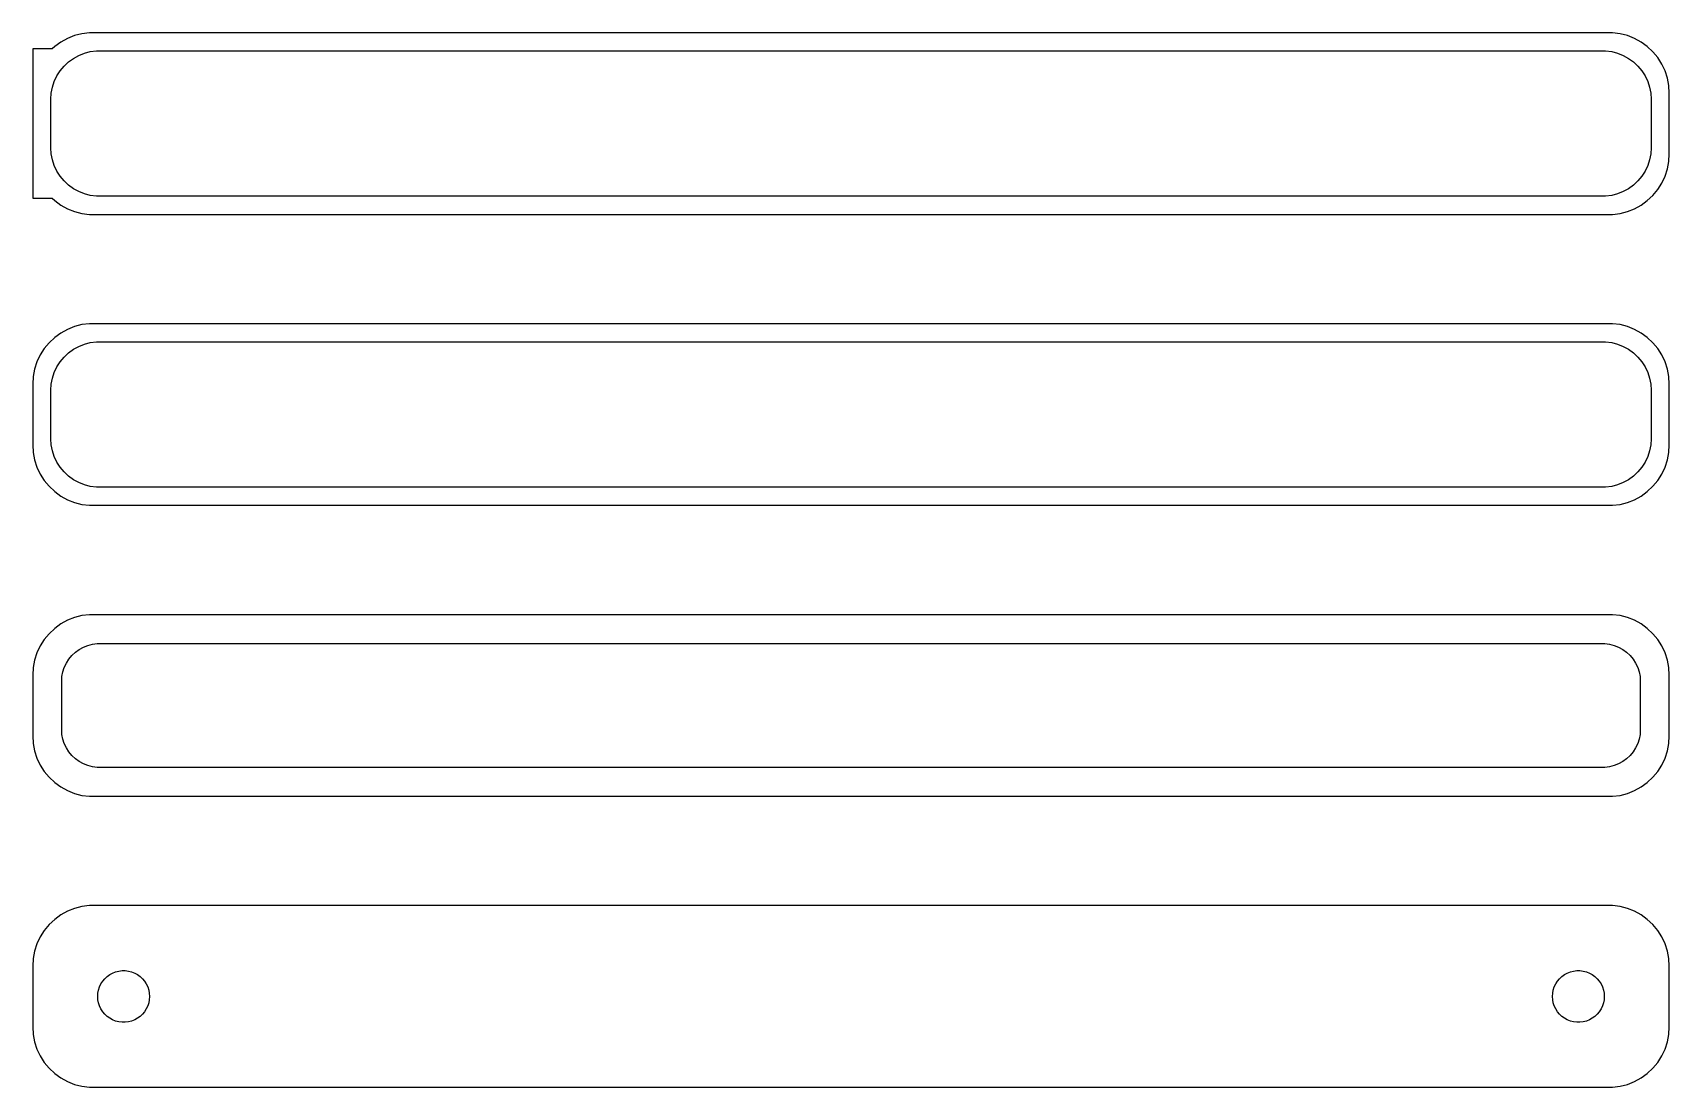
# Model space of a CAD drawing. Header units: metres. Extents: x -68 to 68, y 89 to 175.
import ezdxf

# ---------------------------------------------------------------- set-up
doc = ezdxf.new("R2010")
doc.units = ezdxf.units.M

msp = doc.modelspace()

# ---------------------------------------------------------------- linework, layer by layer
for p, q in [((-65.9, 174.153), (-67.5, 174.153)), ((-67.5, 174.153), (-67.5, 161.847)), ((-65.6871, 174.353), (-65.9, 174.153)), ((-65.1791, 174.722), (-65.6871, 174.353)), ((-64.6289, 175.024), (-65.1791, 174.722)), ((-64.0451, 175.255), (-64.6289, 175.024)), ((-63.4369, 175.411), (-64.0451, 175.255)), ((-62.8139, 175.49), (-63.4369, 175.411)), ((62.8139, 175.49), (-62.8139, 175.49)), ((63.4369, 175.411), (62.8139, 175.49)), ((64.0451, 175.255), (63.4369, 175.411)), ((64.6289, 175.024), (64.0451, 175.255)), ((65.1791, 174.722), (64.6289, 175.024)), ((65.6871, 174.353), (65.1791, 174.722)), ((66.1448, 173.923), (65.6871, 174.353)), ((-64.9159, 172.738), (-64.5497, 173.082)), ((-64.5497, 173.082), (-64.1433, 173.377)), ((-64.1433, 173.377), (-63.7031, 173.619)), ((-63.7031, 173.619), (-63.2361, 173.804)), ((-63.2361, 173.804), (-62.7495, 173.929)), ((-62.7495, 173.929), (-62.2512, 173.992)), ((-62.2512, 173.992), (62.2512, 173.992)), ((62.2512, 173.992), (62.7495, 173.929)), ((62.7495, 173.929), (63.2361, 173.804)), ((63.2361, 173.804), (63.7031, 173.619)), ((63.7031, 173.619), (64.1433, 173.377)), ((64.1433, 173.377), (64.5497, 173.082)), ((64.5497, 173.082), (64.9159, 172.738)), ((66.5451, 173.439), (66.1448, 173.923)), ((66.8815, 172.909), (66.5451, 173.439)), ((67.1489, 172.341), (66.8815, 172.909)), ((-65.8743, 170.995), (-65.7191, 171.472)), ((-65.7191, 171.472), (-65.5052, 171.927)), ((-65.5052, 171.927), (-65.2361, 172.351)), ((-65.2361, 172.351), (-64.9159, 172.738)), ((64.9159, 172.738), (65.2361, 172.351)), ((65.2361, 172.351), (65.5052, 171.927)), ((65.5052, 171.927), (65.7191, 171.472)), ((65.7191, 171.472), (65.8743, 170.995)), ((67.3429, 171.743), (67.1489, 172.341)), ((67.4606, 171.127), (67.3429, 171.743)), ((-66, 170), (-65.9685, 170.501)), ((-65.9685, 170.501), (-65.8743, 170.995)), ((65.8743, 170.995), (65.9685, 170.501)), ((65.9685, 170.501), (66, 170)), ((67.5, 170.5), (67.4606, 171.127)), ((67.5, 165.5), (67.5, 170.5)), ((-66, 166), (-66, 170)), ((66, 170), (66, 166)), ((-65.9685, 165.499), (-66, 166)), ((-65.8743, 165.005), (-65.9685, 165.499)), ((-65.7191, 164.528), (-65.8743, 165.005)), ((65.8743, 165.005), (65.7191, 164.528)), ((65.9685, 165.499), (65.8743, 165.005)), ((66, 166), (65.9685, 165.499)), ((67.3429, 164.257), (67.4606, 164.873)), ((67.4606, 164.873), (67.5, 165.5)), ((-65.5052, 164.073), (-65.7191, 164.528)), ((-65.2361, 163.649), (-65.5052, 164.073)), ((-64.9159, 163.262), (-65.2361, 163.649)), ((65.2361, 163.649), (64.9159, 163.262)), ((65.5052, 164.073), (65.2361, 163.649)), ((65.7191, 164.528), (65.5052, 164.073)), ((66.8815, 163.091), (67.1489, 163.659)), ((67.1489, 163.659), (67.3429, 164.257)), ((-64.5497, 162.918), (-64.9159, 163.262)), ((-64.1433, 162.623), (-64.5497, 162.918)), ((-63.7031, 162.381), (-64.1433, 162.623)), ((-63.2361, 162.196), (-63.7031, 162.381)), ((-62.7495, 162.071), (-63.2361, 162.196)), ((-62.2512, 162.008), (-62.7495, 162.071)), ((62.2512, 162.008), (-62.2512, 162.008)), ((62.7495, 162.071), (62.2512, 162.008)), ((63.2361, 162.196), (62.7495, 162.071)), ((63.7031, 162.381), (63.2361, 162.196)), ((64.1433, 162.623), (63.7031, 162.381)), ((64.5497, 162.918), (64.1433, 162.623)), ((64.9159, 163.262), (64.5497, 162.918)), ((65.6871, 161.647), (66.1448, 162.077)), ((66.1448, 162.077), (66.5451, 162.561)), ((66.5451, 162.561), (66.8815, 163.091)), ((-67.5, 161.847), (-65.9, 161.847)), ((-65.9, 161.847), (-65.6871, 161.647)), ((-65.6871, 161.647), (-65.1791, 161.278)), ((-65.1791, 161.278), (-64.6289, 160.976)), ((-64.6289, 160.976), (-64.0451, 160.745)), ((-64.0451, 160.745), (-63.4369, 160.589)), ((63.4369, 160.589), (64.0451, 160.745)), ((64.0451, 160.745), (64.6289, 160.976)), ((64.6289, 160.976), (65.1791, 161.278)), ((65.1791, 161.278), (65.6871, 161.647)), ((-63.4369, 160.589), (-62.8139, 160.51)), ((-62.8139, 160.51), (62.8139, 160.51)), ((62.8139, 160.51), (63.4369, 160.589)), ((-64.0451, 151.255), (-64.6289, 151.024)), ((-63.4369, 151.411), (-64.0451, 151.255)), ((-62.8139, 151.49), (-63.4369, 151.411)), ((62.8139, 151.49), (-62.8139, 151.49)), ((63.4369, 151.411), (62.8139, 151.49)), ((64.0451, 151.255), (63.4369, 151.411)), ((64.6289, 151.024), (64.0451, 151.255)), ((-66.1448, 149.923), (-66.5451, 149.439)), ((-65.6871, 150.353), (-66.1448, 149.923)), ((-65.1791, 150.722), (-65.6871, 150.353)), ((-64.6289, 151.024), (-65.1791, 150.722)), ((-63.2361, 149.804), (-62.7495, 149.929)), ((-62.7495, 149.929), (-62.2512, 149.992)), ((-62.2512, 149.992), (62.2512, 149.992)), ((62.2512, 149.992), (62.7495, 149.929)), ((62.7495, 149.929), (63.2361, 149.804)), ((65.1791, 150.722), (64.6289, 151.024)), ((65.6871, 150.353), (65.1791, 150.722)), ((66.1448, 149.923), (65.6871, 150.353)), ((66.5451, 149.439), (66.1448, 149.923)), ((-66.8815, 148.909), (-67.1489, 148.341)), ((-66.5451, 149.439), (-66.8815, 148.909)), ((-65.2361, 148.351), (-64.9159, 148.738)), ((-64.9159, 148.738), (-64.5497, 149.082)), ((-64.5497, 149.082), (-64.1433, 149.377)), ((-64.1433, 149.377), (-63.7031, 149.619)), ((-63.7031, 149.619), (-63.2361, 149.804)), ((63.2361, 149.804), (63.7031, 149.619)), ((63.7031, 149.619), (64.1433, 149.377)), ((64.1433, 149.377), (64.5497, 149.082)), ((64.5497, 149.082), (64.9159, 148.738)), ((64.9159, 148.738), (65.2361, 148.351)), ((66.8815, 148.909), (66.5451, 149.439)), ((67.1489, 148.341), (66.8815, 148.909)), ((-67.3429, 147.743), (-67.4606, 147.127)), ((-67.1489, 148.341), (-67.3429, 147.743)), ((-65.8743, 146.995), (-65.7191, 147.472)), ((-65.7191, 147.472), (-65.5052, 147.927)), ((-65.5052, 147.927), (-65.2361, 148.351)), ((65.2361, 148.351), (65.5052, 147.927)), ((65.5052, 147.927), (65.7191, 147.472)), ((65.7191, 147.472), (65.8743, 146.995)), ((67.3429, 147.743), (67.1489, 148.341)), ((67.4606, 147.127), (67.3429, 147.743)), ((-67.4606, 147.127), (-67.5, 146.5)), ((-67.5, 146.5), (-67.5, 141.5)), ((-66, 146), (-65.9685, 146.501)), ((-66, 142), (-66, 146)), ((-65.9685, 146.501), (-65.8743, 146.995)), ((65.8743, 146.995), (65.9685, 146.501)), ((65.9685, 146.501), (66, 146)), ((66, 146), (66, 142)), ((67.5, 146.5), (67.4606, 147.127)), ((67.5, 141.5), (67.5, 146.5)), ((-65.9685, 141.499), (-66, 142)), ((66, 142), (65.9685, 141.499)), ((-67.5, 141.5), (-67.4606, 140.873)), ((-67.4606, 140.873), (-67.3429, 140.257)), ((-65.8743, 141.005), (-65.9685, 141.499)), ((-65.7191, 140.528), (-65.8743, 141.005)), ((-65.5052, 140.073), (-65.7191, 140.528)), ((65.7191, 140.528), (65.5052, 140.073)), ((65.8743, 141.005), (65.7191, 140.528)), ((65.9685, 141.499), (65.8743, 141.005)), ((67.3429, 140.257), (67.4606, 140.873)), ((67.4606, 140.873), (67.5, 141.5)), ((-67.3429, 140.257), (-67.1489, 139.659)), ((-67.1489, 139.659), (-66.8815, 139.091)), ((-66.8815, 139.091), (-66.5451, 138.561)), ((-65.2361, 139.649), (-65.5052, 140.073)), ((-64.9159, 139.262), (-65.2361, 139.649)), ((-64.5497, 138.918), (-64.9159, 139.262)), ((64.9159, 139.262), (64.5497, 138.918)), ((65.2361, 139.649), (64.9159, 139.262)), ((65.5052, 140.073), (65.2361, 139.649)), ((66.5451, 138.561), (66.8815, 139.091)), ((66.8815, 139.091), (67.1489, 139.659)), ((67.1489, 139.659), (67.3429, 140.257)), ((-66.5451, 138.561), (-66.1448, 138.077)), ((-66.1448, 138.077), (-65.6871, 137.647)), ((-64.1433, 138.623), (-64.5497, 138.918)), ((-63.7031, 138.381), (-64.1433, 138.623)), ((-63.2361, 138.196), (-63.7031, 138.381)), ((-62.7495, 138.071), (-63.2361, 138.196)), ((-62.2512, 138.008), (-62.7495, 138.071)), ((62.2512, 138.008), (-62.2512, 138.008)), ((62.7495, 138.071), (62.2512, 138.008)), ((63.2361, 138.196), (62.7495, 138.071)), ((63.7031, 138.381), (63.2361, 138.196)), ((64.1433, 138.623), (63.7031, 138.381)), ((64.5497, 138.918), (64.1433, 138.623)), ((65.6871, 137.647), (66.1448, 138.077)), ((66.1448, 138.077), (66.5451, 138.561)), ((-65.6871, 137.647), (-65.1791, 137.278)), ((-65.1791, 137.278), (-64.6289, 136.976)), ((-64.6289, 136.976), (-64.0451, 136.745)), ((-64.0451, 136.745), (-63.4369, 136.589)), ((-63.4369, 136.589), (-62.8139, 136.51)), ((-62.8139, 136.51), (62.8139, 136.51)), ((62.8139, 136.51), (63.4369, 136.589)), ((63.4369, 136.589), (64.0451, 136.745)), ((64.0451, 136.745), (64.6289, 136.976)), ((64.6289, 136.976), (65.1791, 137.278)), ((65.1791, 137.278), (65.6871, 137.647)), ((-64.6289, 127.024), (-65.1791, 126.722)), ((-64.0451, 127.255), (-64.6289, 127.024)), ((-63.4369, 127.411), (-64.0451, 127.255)), ((-62.8139, 127.49), (-63.4369, 127.411)), ((62.8139, 127.49), (-62.8139, 127.49)), ((63.4369, 127.411), (62.8139, 127.49)), ((64.0451, 127.255), (63.4369, 127.411)), ((64.6289, 127.024), (64.0451, 127.255)), ((65.1791, 126.722), (64.6289, 127.024)), ((-66.1448, 125.923), (-66.5451, 125.439)), ((-65.6871, 126.353), (-66.1448, 125.923)), ((-65.1791, 126.722), (-65.6871, 126.353)), ((65.6871, 126.353), (65.1791, 126.722)), ((66.1448, 125.923), (65.6871, 126.353)), ((66.5451, 125.439), (66.1448, 125.923)), ((-67.1489, 124.341), (-67.3429, 123.743)), ((-66.8815, 124.909), (-67.1489, 124.341)), ((-66.5451, 125.439), (-66.8815, 124.909)), ((-64.2692, 124.131), (-63.9842, 124.399)), ((-63.9842, 124.399), (-63.668, 124.628)), ((-63.668, 124.628), (-63.3254, 124.817)), ((-63.3254, 124.817), (-62.9619, 124.961)), ((-62.9619, 124.961), (-62.5833, 125.058)), ((-62.5833, 125.058), (-62.1954, 125.107)), ((-62.1954, 125.107), (62.1954, 125.107)), ((62.1954, 125.107), (62.5833, 125.058)), ((62.5833, 125.058), (62.9619, 124.961)), ((62.9619, 124.961), (63.3254, 124.817)), ((63.3254, 124.817), (63.668, 124.628)), ((63.668, 124.628), (63.9842, 124.399)), ((63.9842, 124.399), (64.2692, 124.131)), ((66.8815, 124.909), (66.5451, 125.439)), ((67.1489, 124.341), (66.8815, 124.909)), ((67.3429, 123.743), (67.1489, 124.341)), ((-67.4606, 123.127), (-67.5, 122.5)), ((-67.3429, 123.743), (-67.4606, 123.127)), ((-65.0151, 122.774), (-64.8943, 123.146)), ((-64.8943, 123.146), (-64.7279, 123.5)), ((-64.7279, 123.5), (-64.5184, 123.83)), ((-64.5184, 123.83), (-64.2692, 124.131)), ((64.2692, 124.131), (64.5184, 123.83)), ((64.5184, 123.83), (64.7279, 123.5)), ((64.7279, 123.5), (64.8943, 123.146)), ((64.8943, 123.146), (65.0151, 122.774)), ((67.4606, 123.127), (67.3429, 123.743)), ((67.5, 122.5), (67.4606, 123.127)), ((-67.5, 122.5), (-67.5, 117.5)), ((-65.1129, 122), (-65.0884, 122.39)), ((-65.1129, 118), (-65.1129, 122)), ((-65.0884, 122.39), (-65.0151, 122.774)), ((65.0151, 122.774), (65.0884, 122.39)), ((65.0884, 122.39), (65.1129, 122)), ((65.1129, 122), (65.1129, 118)), ((67.5, 117.5), (67.5, 122.5)), ((-67.5, 117.5), (-67.4606, 116.873)), ((-65.0884, 117.61), (-65.1129, 118)), ((-65.0151, 117.226), (-65.0884, 117.61)), ((65.0884, 117.61), (65.0151, 117.226)), ((65.1129, 118), (65.0884, 117.61)), ((67.4606, 116.873), (67.5, 117.5)), ((-67.4606, 116.873), (-67.3429, 116.257)), ((-67.3429, 116.257), (-67.1489, 115.659)), ((-64.8943, 116.854), (-65.0151, 117.226)), ((-64.7279, 116.5), (-64.8943, 116.854)), ((-64.5184, 116.17), (-64.7279, 116.5)), ((-64.2692, 115.869), (-64.5184, 116.17)), ((64.5184, 116.17), (64.2692, 115.869)), ((64.7279, 116.5), (64.5184, 116.17)), ((64.8943, 116.854), (64.7279, 116.5)), ((65.0151, 117.226), (64.8943, 116.854)), ((67.1489, 115.659), (67.3429, 116.257)), ((67.3429, 116.257), (67.4606, 116.873)), ((-67.1489, 115.659), (-66.8815, 115.091)), ((-66.8815, 115.091), (-66.5451, 114.561)), ((-63.9842, 115.601), (-64.2692, 115.869)), ((-63.668, 115.372), (-63.9842, 115.601)), ((-63.3254, 115.183), (-63.668, 115.372)), ((-62.9619, 115.039), (-63.3254, 115.183)), ((-62.5833, 114.942), (-62.9619, 115.039)), ((-62.1954, 114.893), (-62.5833, 114.942)), ((62.1954, 114.893), (-62.1954, 114.893)), ((62.5833, 114.942), (62.1954, 114.893)), ((62.9619, 115.039), (62.5833, 114.942)), ((63.3254, 115.183), (62.9619, 115.039)), ((63.668, 115.372), (63.3254, 115.183)), ((63.9842, 115.601), (63.668, 115.372)), ((64.2692, 115.869), (63.9842, 115.601)), ((66.5451, 114.561), (66.8815, 115.091)), ((66.8815, 115.091), (67.1489, 115.659)), ((-66.5451, 114.561), (-66.1448, 114.077)), ((-66.1448, 114.077), (-65.6871, 113.647)), ((-65.6871, 113.647), (-65.1791, 113.278)), ((65.1791, 113.278), (65.6871, 113.647)), ((65.6871, 113.647), (66.1448, 114.077)), ((66.1448, 114.077), (66.5451, 114.561)), ((-65.1791, 113.278), (-64.6289, 112.976)), ((-64.6289, 112.976), (-64.0451, 112.745)), ((-64.0451, 112.745), (-63.4369, 112.589)), ((-63.4369, 112.589), (-62.8139, 112.51)), ((-62.8139, 112.51), (62.8139, 112.51)), ((62.8139, 112.51), (63.4369, 112.589)), ((63.4369, 112.589), (64.0451, 112.745)), ((64.0451, 112.745), (64.6289, 112.976)), ((64.6289, 112.976), (65.1791, 113.278)), ((-65.1791, 102.722), (-65.6871, 102.353)), ((-64.6289, 103.024), (-65.1791, 102.722)), ((-64.0451, 103.255), (-64.6289, 103.024)), ((-63.4369, 103.411), (-64.0451, 103.255)), ((-62.8139, 103.49), (-63.4369, 103.411)), ((62.8139, 103.49), (-62.8139, 103.49)), ((63.4369, 103.411), (62.8139, 103.49)), ((64.0451, 103.255), (63.4369, 103.411)), ((64.6289, 103.024), (64.0451, 103.255)), ((65.1791, 102.722), (64.6289, 103.024)), ((65.6871, 102.353), (65.1791, 102.722)), ((-66.5451, 101.439), (-66.8815, 100.909)), ((-66.1448, 101.923), (-66.5451, 101.439)), ((-65.6871, 102.353), (-66.1448, 101.923)), ((66.1448, 101.923), (65.6871, 102.353)), ((66.5451, 101.439), (66.1448, 101.923)), ((66.8815, 100.909), (66.5451, 101.439)), ((-67.1489, 100.341), (-67.3429, 99.7434)), ((-66.8815, 100.909), (-67.1489, 100.341)), ((67.1489, 100.341), (66.8815, 100.909)), ((67.3429, 99.7434), (67.1489, 100.341)), ((-67.4606, 99.1267), (-67.5, 98.5)), ((-67.3429, 99.7434), (-67.4606, 99.1267)), ((67.4606, 99.1267), (67.3429, 99.7434)), ((67.5, 98.5), (67.4606, 99.1267)), ((-67.5, 98.5), (-67.5, 93.5)), ((-61.8712, 97.0287), (-61.7275, 97.2551)), ((-61.7275, 97.2551), (-61.5565, 97.4617)), ((-61.5565, 97.4617), (-61.3611, 97.6453)), ((-61.3611, 97.6453), (-61.1441, 97.8029)), ((-61.1441, 97.8029), (-60.9092, 97.9321)), ((-60.9092, 97.9321), (-60.6598, 98.0308)), ((-60.6598, 98.0308), (-60.4001, 98.0975)), ((-60.4001, 98.0975), (-60.1341, 98.1311)), ((-60.1341, 98.1311), (-59.8659, 98.1311)), ((-59.8659, 98.1311), (-59.5999, 98.0975)), ((-59.5999, 98.0975), (-59.3401, 98.0308)), ((-59.3401, 98.0308), (-59.0908, 97.9321)), ((-59.0908, 97.9321), (-58.8559, 97.8029)), ((-58.8559, 97.8029), (-58.6389, 97.6453)), ((-58.6389, 97.6453), (-58.4434, 97.4617)), ((-58.4434, 97.4617), (-58.2725, 97.2551)), ((-58.2725, 97.2551), (-58.1288, 97.0287)), ((58.1288, 97.0287), (58.2725, 97.2551)), ((58.2725, 97.2551), (58.4434, 97.4617)), ((58.4434, 97.4617), (58.6389, 97.6453)), ((58.6389, 97.6453), (58.8559, 97.8029)), ((58.8559, 97.8029), (59.0908, 97.9321)), ((59.0908, 97.9321), (59.3401, 98.0308)), ((59.3401, 98.0308), (59.5999, 98.0975)), ((59.5999, 98.0975), (59.8659, 98.1311)), ((59.8659, 98.1311), (60.1341, 98.1311)), ((60.1341, 98.1311), (60.4001, 98.0975)), ((60.4001, 98.0975), (60.6598, 98.0308)), ((60.6598, 98.0308), (60.9092, 97.9321)), ((60.9092, 97.9321), (61.1441, 97.8029)), ((61.1441, 97.8029), (61.3611, 97.6453)), ((61.3611, 97.6453), (61.5565, 97.4617)), ((61.5565, 97.4617), (61.7275, 97.2551)), ((61.7275, 97.2551), (61.8712, 97.0287)), ((67.5, 93.5), (67.5, 98.5)), ((-62.1353, 96), (-62.1185, 96.2676)), ((-62.1185, 95.7324), (-62.1353, 96)), ((-62.1185, 96.2676), (-62.0682, 96.531)), ((-62.0682, 96.531), (-61.9853, 96.786)), ((-61.9853, 96.786), (-61.8712, 97.0287)), ((-58.1288, 97.0287), (-58.0146, 96.786)), ((-58.0146, 96.786), (-57.9318, 96.531)), ((-57.9318, 96.531), (-57.8815, 96.2676)), ((-57.8815, 96.2676), (-57.8647, 96)), ((-57.8647, 96), (-57.8815, 95.7324)), ((57.8647, 96), (57.8815, 96.2676)), ((57.8815, 95.7324), (57.8647, 96)), ((57.8815, 96.2676), (57.9318, 96.531)), ((57.9318, 96.531), (58.0146, 96.786)), ((58.0146, 96.786), (58.1288, 97.0287)), ((61.8712, 97.0287), (61.9853, 96.786)), ((61.9853, 96.786), (62.0682, 96.531)), ((62.0682, 96.531), (62.1185, 96.2676)), ((62.1185, 96.2676), (62.1353, 96)), ((62.1353, 96), (62.1185, 95.7324)), ((-62.0682, 95.469), (-62.1185, 95.7324)), ((-61.9853, 95.214), (-62.0682, 95.469)), ((-61.8712, 94.9713), (-61.9853, 95.214)), ((-61.7275, 94.7449), (-61.8712, 94.9713)), ((-61.5565, 94.5383), (-61.7275, 94.7449)), ((-61.3611, 94.3547), (-61.5565, 94.5383)), ((-58.4434, 94.5383), (-58.6389, 94.3547)), ((-58.2725, 94.7449), (-58.4434, 94.5383)), ((-58.1288, 94.9713), (-58.2725, 94.7449)), ((-58.0146, 95.214), (-58.1288, 94.9713)), ((-57.9318, 95.469), (-58.0146, 95.214)), ((-57.8815, 95.7324), (-57.9318, 95.469)), ((57.9318, 95.469), (57.8815, 95.7324)), ((58.0146, 95.214), (57.9318, 95.469)), ((58.1288, 94.9713), (58.0146, 95.214)), ((58.2725, 94.7449), (58.1288, 94.9713)), ((58.4434, 94.5383), (58.2725, 94.7449)), ((58.6389, 94.3547), (58.4434, 94.5383)), ((61.5565, 94.5383), (61.3611, 94.3547)), ((61.7275, 94.7449), (61.5565, 94.5383)), ((61.8712, 94.9713), (61.7275, 94.7449)), ((61.9853, 95.214), (61.8712, 94.9713)), ((62.0682, 95.469), (61.9853, 95.214)), ((62.1185, 95.7324), (62.0682, 95.469)), ((-67.5, 93.5), (-67.4606, 92.8733)), ((-61.1441, 94.1971), (-61.3611, 94.3547)), ((-60.9092, 94.0679), (-61.1441, 94.1971)), ((-60.6598, 93.9692), (-60.9092, 94.0679)), ((-60.4001, 93.9025), (-60.6598, 93.9692)), ((-60.1341, 93.8689), (-60.4001, 93.9025)), ((-59.8659, 93.8689), (-60.1341, 93.8689)), ((-59.5999, 93.9025), (-59.8659, 93.8689)), ((-59.3401, 93.9692), (-59.5999, 93.9025)), ((-59.0908, 94.0679), (-59.3401, 93.9692)), ((-58.8559, 94.1971), (-59.0908, 94.0679)), ((-58.6389, 94.3547), (-58.8559, 94.1971)), ((58.8559, 94.1971), (58.6389, 94.3547)), ((59.0908, 94.0679), (58.8559, 94.1971)), ((59.3401, 93.9692), (59.0908, 94.0679)), ((59.5999, 93.9025), (59.3401, 93.9692)), ((59.8659, 93.8689), (59.5999, 93.9025)), ((60.1341, 93.8689), (59.8659, 93.8689)), ((60.4001, 93.9025), (60.1341, 93.8689)), ((60.6598, 93.9692), (60.4001, 93.9025)), ((60.9092, 94.0679), (60.6598, 93.9692)), ((61.1441, 94.1971), (60.9092, 94.0679)), ((61.3611, 94.3547), (61.1441, 94.1971)), ((67.4606, 92.8733), (67.5, 93.5)), ((-67.4606, 92.8733), (-67.3429, 92.2566)), ((-67.3429, 92.2566), (-67.1489, 91.6594)), ((67.1489, 91.6594), (67.3429, 92.2566)), ((67.3429, 92.2566), (67.4606, 92.8733)), ((-67.1489, 91.6594), (-66.8815, 91.0912)), ((-66.8815, 91.0912), (-66.5451, 90.5611)), ((-66.5451, 90.5611), (-66.1448, 90.0773)), ((66.1448, 90.0773), (66.5451, 90.5611)), ((66.5451, 90.5611), (66.8815, 91.0912)), ((66.8815, 91.0912), (67.1489, 91.6594)), ((-66.1448, 90.0773), (-65.6871, 89.6474)), ((-65.6871, 89.6474), (-65.1791, 89.2784)), ((-65.1791, 89.2784), (-64.6289, 88.9759)), ((64.6289, 88.9759), (65.1791, 89.2784)), ((65.1791, 89.2784), (65.6871, 89.6474)), ((65.6871, 89.6474), (66.1448, 90.0773)), ((-64.6289, 88.9759), (-64.0451, 88.7447)), ((-64.0451, 88.7447), (-63.4369, 88.5886)), ((-63.4369, 88.5886), (-62.8139, 88.5099)), ((-62.8139, 88.5099), (62.8139, 88.5099)), ((62.8139, 88.5099), (63.4369, 88.5886)), ((63.4369, 88.5886), (64.0451, 88.7447)), ((64.0451, 88.7447), (64.6289, 88.9759))]:
    msp.add_line(p, q)

doc.saveas('drawing.dxf')
